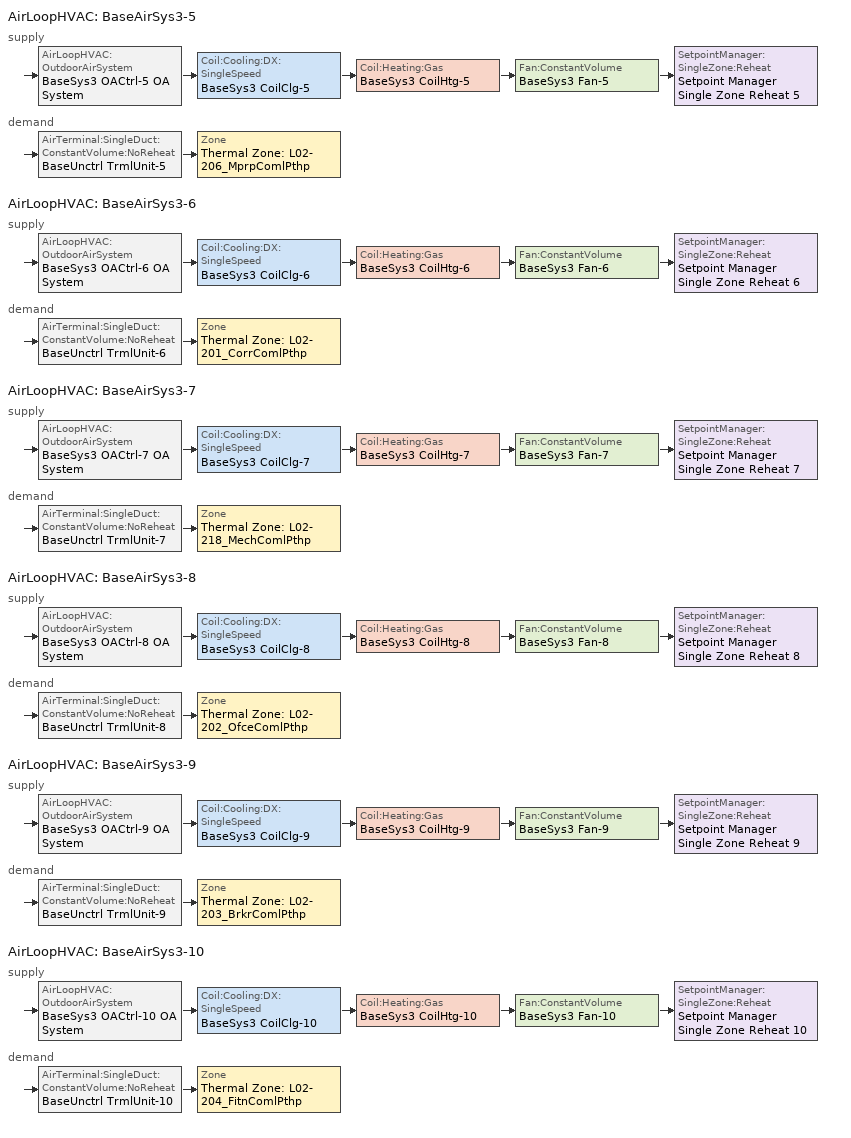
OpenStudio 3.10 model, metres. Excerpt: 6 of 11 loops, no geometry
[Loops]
AirLoopHVAC 'BaseAirSys3-5'
 supply: AirLoopHVAC:OutdoorAirSystem 'BaseSys3 OACtrl-5 OA System' > Coil:Cooling:DX:SingleSpeed 'BaseSys3 CoilClg-5' > Coil:Heating:Gas 'BaseSys3 CoilHtg-5' > Fan:ConstantVolume 'BaseSys3 Fan-5' > SetpointManager:SingleZone:Reheat 'Setpoint Manager Single Zone Reheat 5'
 demand: AirTerminal:SingleDuct:ConstantVolume:NoReheat 'BaseUnctrl TrmlUnit-5' > Zone 'Thermal Zone: L02-206_MprpComlPthp'
AirLoopHVAC 'BaseAirSys3-6'
 supply: AirLoopHVAC:OutdoorAirSystem 'BaseSys3 OACtrl-6 OA System' > Coil:Cooling:DX:SingleSpeed 'BaseSys3 CoilClg-6' > Coil:Heating:Gas 'BaseSys3 CoilHtg-6' > Fan:ConstantVolume 'BaseSys3 Fan-6' > SetpointManager:SingleZone:Reheat 'Setpoint Manager Single Zone Reheat 6'
 demand: AirTerminal:SingleDuct:ConstantVolume:NoReheat 'BaseUnctrl TrmlUnit-6' > Zone 'Thermal Zone: L02-201_CorrComlPthp'
AirLoopHVAC 'BaseAirSys3-7'
 supply: AirLoopHVAC:OutdoorAirSystem 'BaseSys3 OACtrl-7 OA System' > Coil:Cooling:DX:SingleSpeed 'BaseSys3 CoilClg-7' > Coil:Heating:Gas 'BaseSys3 CoilHtg-7' > Fan:ConstantVolume 'BaseSys3 Fan-7' > SetpointManager:SingleZone:Reheat 'Setpoint Manager Single Zone Reheat 7'
 demand: AirTerminal:SingleDuct:ConstantVolume:NoReheat 'BaseUnctrl TrmlUnit-7' > Zone 'Thermal Zone: L02-218_MechComlPthp'
AirLoopHVAC 'BaseAirSys3-8'
 supply: AirLoopHVAC:OutdoorAirSystem 'BaseSys3 OACtrl-8 OA System' > Coil:Cooling:DX:SingleSpeed 'BaseSys3 CoilClg-8' > Coil:Heating:Gas 'BaseSys3 CoilHtg-8' > Fan:ConstantVolume 'BaseSys3 Fan-8' > SetpointManager:SingleZone:Reheat 'Setpoint Manager Single Zone Reheat 8'
 demand: AirTerminal:SingleDuct:ConstantVolume:NoReheat 'BaseUnctrl TrmlUnit-8' > Zone 'Thermal Zone: L02-202_OfceComlPthp'
AirLoopHVAC 'BaseAirSys3-9'
 supply: AirLoopHVAC:OutdoorAirSystem 'BaseSys3 OACtrl-9 OA System' > Coil:Cooling:DX:SingleSpeed 'BaseSys3 CoilClg-9' > Coil:Heating:Gas 'BaseSys3 CoilHtg-9' > Fan:ConstantVolume 'BaseSys3 Fan-9' > SetpointManager:SingleZone:Reheat 'Setpoint Manager Single Zone Reheat 9'
 demand: AirTerminal:SingleDuct:ConstantVolume:NoReheat 'BaseUnctrl TrmlUnit-9' > Zone 'Thermal Zone: L02-203_BrkrComlPthp'
AirLoopHVAC 'BaseAirSys3-10'
 supply: AirLoopHVAC:OutdoorAirSystem 'BaseSys3 OACtrl-10 OA System' > Coil:Cooling:DX:SingleSpeed 'BaseSys3 CoilClg-10' > Coil:Heating:Gas 'BaseSys3 CoilHtg-10' > Fan:ConstantVolume 'BaseSys3 Fan-10' > SetpointManager:SingleZone:Reheat 'Setpoint Manager Single Zone Reheat 10'
 demand: AirTerminal:SingleDuct:ConstantVolume:NoReheat 'BaseUnctrl TrmlUnit-10' > Zone 'Thermal Zone: L02-204_FitnComlPthp'
[Sizing:Zone] Zone Cooling Design Supply Air Temperature Input Method=TemperatureDifference; Zone Cooling Design Supply Air Temperature {C}=14; Zone Cooling Design Supply Air Temperature Difference {deltaC}=11.1111; Zone Heating Design Supply Air Temperature Input Method=TemperatureDifference; Zone Heating Design Supply Air Temperature {C}=40; Zone Heating Design Supply Air Temperature Difference {deltaC}=11.1111; Zone Cooling Design Supply Air Humidity Ratio {kg-H2O/kg-air}=0.0085; Zone Heating Design Supply Air Humidity Ratio {kg-H2O/kg-air}=0.008; Zone Heating Sizing Factor=1; Zone Cooling Sizing Factor=1; Cooling Design Air Flow Method=DesignDay; Cooling Minimum Air Flow per Zone Floor Area {m3/s-m2}=0; Cooling Minimum Air Flow {m3/s}=0; Cooling Minimum Air Flow Fraction=0; Heating Design Air Flow Method=DesignDay; Heating Maximum Air Flow per Zone Floor Area {m3/s-m2}=0; Heating Maximum Air Flow {m3/s}=0; Heating Maximum Air Flow Fraction=0; Account for Dedicated Outdoor Air System=No; Dedicated Outdoor Air System Control Strategy=NeutralSupplyAir; Dedicated Outdoor Air Low Setpoint Temperature for Design {C}=autosize; Dedicated Outdoor Air High Setpoint Temperature for Design {C}=autosize; Zone Load Sizing Method=Sensible Load Only No Latent Load; Zone Latent Cooling Design Supply Air Humidity Ratio Input Method=HumidityRatioDifference; Zone Cooling Design Supply Air Humidity Ratio Difference {kgWater/kgDryAir}=0.005; Zone Latent Heating Design Supply Air Humidity Ratio Input Method=HumidityRatioDifference; Zone Humidification Design Supply Air Humidity Ratio Difference {kgWater/kgDryAir}=0.005; Sizing Option=Coincident
Thermal Zone: L02-206_MprpComlPthp; Thermal Zone: L02-201_CorrComlPthp; Thermal Zone: L02-218_MechComlPthp; Thermal Zone: L02-202_OfceComlPthp; Thermal Zone: L02-203_BrkrComlPthp; Thermal Zone: L02-204_FitnComlPthp
[Zone equipment]
Thermal Zone: L02-206_MprpComlPthp: BaseUnctrl TrmlUnit-5
Thermal Zone: L02-201_CorrComlPthp: BaseUnctrl TrmlUnit-6
Thermal Zone: L02-218_MechComlPthp: BaseUnctrl TrmlUnit-7
Thermal Zone: L02-202_OfceComlPthp: BaseUnctrl TrmlUnit-8
Thermal Zone: L02-203_BrkrComlPthp: BaseUnctrl TrmlUnit-9
Thermal Zone: L02-204_FitnComlPthp: BaseUnctrl TrmlUnit-10
[AirLoopHVAC] Design Supply Air Flow Rate {m3/s}=autosize; Design Return Air Flow Fraction of Supply Air Flow=1
Name | Availability Schedule
BaseAirSys3-5; BaseAirSys3-6; BaseAirSys3-8; BaseAirSys3-9; BaseAirSys3-10 | GLBHHVAC
BaseAirSys3-7 | CyclingHVACAvail
[Sizing:System] Central Heating Maximum System Air Flow Ratio=1; Preheat Design Temperature {C}=10; Preheat Design Humidity Ratio {kg-H2O/kg-Air}=0; Precool Design Temperature {C}=5.68434e-14; Precool Design Humidity Ratio {kg-H2O/kg-Air}=0; Central Cooling Design Supply Air Temperature {C}=12.7778; Central Heating Design Supply Air Temperature {C}=32.2222; Sizing Option=NonCoincident; 100% Outdoor Air in Cooling=No; 100% Outdoor Air in Heating=No; Central Cooling Design Supply Air Humidity Ratio {kg-H2O/kg-Air}=0.0085; Central Heating Design Supply Air Humidity Ratio {kg-H2O/kg-Air}=0.008; Zone Maximum Outdoor Air Fraction=1; Cooling Supply Air Flow Rate Per Floor Area {m3/s-m2}=0.00996765; Cooling Fraction of Autosized Cooling Supply Air Flow Rate=1; Cooling Supply Air Flow Rate Per Unit Cooling Capacity {m3/s-W}=3.94755e-05; Heating Supply Air Flow Rate Per Floor Area {m3/s-m2}=0.00996765; Heating Fraction of Autosized Heating Supply Air Flow Rate=1; Heating Fraction of Autosized Cooling Supply Air Flow Rate=1; Heating Supply Air Flow Rate Per Unit Heating Capacity {m3/s-W}=3.15882e-05; Cooling Design Capacity Method=CoolingDesignCapacity; Cooling Design Capacity {W}=autosize; Cooling Design Capacity Per Floor Area {W/m2}=234.7; Fraction of Autosized Cooling Design Capacity=1; Heating Design Capacity Method=HeatingDesignCapacity; Heating Design Capacity {W}=autosize; Heating Design Capacity Per Floor Area {W/m2}=157; Fraction of Autosized Heating Design Capacity=1; Central Cooling Capacity Control Method=OnOff; Occupant Diversity=autosize
BaseAirSys3-5; BaseAirSys3-6; BaseAirSys3-7; BaseAirSys3-8; BaseAirSys3-9; BaseAirSys3-10
[Fan:ConstantVolume] Availability Schedule=Always On Discrete; Fan Total Efficiency=1; Pressure Rise {Pa}=0; Maximum Flow Rate {m3/s}=AutoSize; Motor Efficiency=1; Motor In Airstream Fraction=1
BaseSys3 Fan-5; BaseSys3 Fan-6; BaseSys3 Fan-7; BaseSys3 Fan-8; BaseSys3 Fan-9; BaseSys3 Fan-10
[Coil:Heating:Gas] Availability Schedule=Always On Discrete; Gas Burner Efficiency=0.8; Nominal Capacity {W}=AutoSize; On Cycle Parasitic Electric Load {W}=0; Part Load Fraction Correlation Curve=CoilHtgFurnFIRRatio_fQRatio; Off Cycle Parasitic Gas Load {W}=0
BaseSys3 CoilHtg-5; BaseSys3 CoilHtg-6; BaseSys3 CoilHtg-7; BaseSys3 CoilHtg-8; BaseSys3 CoilHtg-9; BaseSys3 CoilHtg-10
[Coil:Cooling:DX:SingleSpeed] Availability Schedule=Always On Discrete; Rated Total Cooling Capacity {W}=autosize; Rated Sensible Heat Ratio=autosize; Rated COP {W/W}=3; Rated Air Flow Rate {m3/s}=autosize; Rated Evaporator Fan Power Per Volume Flow Rate 2017 {W/(m3/s)}=773.3; Rated Evaporator Fan Power Per Volume Flow Rate 2023 {W/(m3/s)}=934.4; Total Cooling Capacity Function of Temperature Curve=CoilClgDXQRatio_fTwbToadbSI; Total Cooling Capacity Function of Flow Fraction Curve=CoilClgDXSnglQRatio_fCFMRatio; Energy Input Ratio Function of Temperature Curve=CoilClgDXEIRRatio_fTwbToadbSI; Energy Input Ratio Function of Flow Fraction Curve=CoilClgDXSnglEIRRatio_fCFMRatio; Part Load Fraction Correlation Curve=CoilClgDXEIRRatio_fQFrac; Minimum Outdoor Dry-Bulb Temperature for Compressor Operation {C}=-25; Nominal Time for Condensate Removal to Begin {s}=0; Ratio of Initial Moisture Evaporation Rate and Steady State Latent Capacity=0; Maximum Cycling Rate {cycles/hr}=0; Latent Capacity Time Constant {s}=0; Condenser Type=AirCooled; Evaporative Condenser Effectiveness=0.9; Evaporative Condenser Air Flow Rate {m3/s}=autosize; Evaporative Condenser Pump Rated Power Consumption {W}=autosize; Crankcase Heater Capacity {W}=0; Maximum Outdoor Dry-Bulb Temperature for Crankcase Heater Operation {C}=10; Basin Heater Capacity {W/K}=0; Basin Heater Setpoint Temperature {C}=2
BaseSys3 CoilClg-5; BaseSys3 CoilClg-6; BaseSys3 CoilClg-7; BaseSys3 CoilClg-8; BaseSys3 CoilClg-9; BaseSys3 CoilClg-10
[Controller:OutdoorAir] Minimum Outdoor Air Flow Rate {m3/s}=0; Maximum Outdoor Air Flow Rate {m3/s}=Autosize; Economizer Control Type=NoEconomizer; Economizer Control Action Type=ModulateFlow; Economizer Maximum Limit Enthalpy {J/kg}=64000; Lockout Type=NoLockout; Minimum Limit Type=FixedMinimum; High Humidity Control=No; High Humidity Outdoor Air Flow Ratio=1; Control High Indoor Humidity Based on Outdoor Humidity Ratio=Yes; Heat Recovery Bypass Control Type=BypassWhenWithinEconomizerLimits; Economizer Operation Staging=InterlockedWithMechanicalCooling
Name | Minimum Outdoor Air Schedule | Controller Mechanical Ventilation
BaseSys3 OACtrl-5 | BaseSys3 OACtrl-5 Schedule | BaseSys3 OACtrl-5 Mech Vent Controller
BaseSys3 OACtrl-6 | BaseSys3 OACtrl-6 Schedule | BaseSys3 OACtrl-6 Mech Vent Controller
BaseSys3 OACtrl-7 | BaseSys3 OACtrl-7 Schedule | BaseSys3 OACtrl-7 Mech Vent Controller
BaseSys3 OACtrl-8 | BaseSys3 OACtrl-8 Schedule | BaseSys3 OACtrl-8 Mech Vent Controller
BaseSys3 OACtrl-9 | BaseSys3 OACtrl-9 Schedule | BaseSys3 OACtrl-9 Mech Vent Controller
BaseSys3 OACtrl-10 | BaseSys3 OACtrl-10 Schedule | BaseSys3 OACtrl-10 Mech Vent Controller
[Controller:MechanicalVentilation] Availability Schedule=Always On Discrete
BaseSys3 OACtrl-5 Mech Vent Controller; BaseSys3 OACtrl-6 Mech Vent Controller; BaseSys3 OACtrl-7 Mech Vent Controller; BaseSys3 OACtrl-8 Mech Vent Controller; BaseSys3 OACtrl-9 Mech Vent Controller; BaseSys3 OACtrl-10 Mech Vent Controller
[AirLoopHVAC:OutdoorAirSystem]
Name | Controller
BaseSys3 OACtrl-5 OA System | BaseSys3 OACtrl-5
BaseSys3 OACtrl-6 OA System | BaseSys3 OACtrl-6
BaseSys3 OACtrl-7 OA System | BaseSys3 OACtrl-7
BaseSys3 OACtrl-8 OA System | BaseSys3 OACtrl-8
BaseSys3 OACtrl-9 OA System | BaseSys3 OACtrl-9
BaseSys3 OACtrl-10 OA System | BaseSys3 OACtrl-10
[SetpointManager:SingleZone:Reheat] Minimum Supply Air Temperature {C}=-99; Maximum Supply Air Temperature {C}=99
Name | Control Zone | Setpoint Node or NodeList
Setpoint Manager Single Zone Reheat 5 | Thermal Zone: L02-206_MprpComlPthp | BaseSys3 Fan-5 Outlet Node
Setpoint Manager Single Zone Reheat 6 | Thermal Zone: L02-201_CorrComlPthp | BaseSys3 Fan-6 Outlet Node
Setpoint Manager Single Zone Reheat 7 | Thermal Zone: L02-218_MechComlPthp | BaseSys3 Fan-7 Outlet Node
Setpoint Manager Single Zone Reheat 8 | Thermal Zone: L02-202_OfceComlPthp | BaseSys3 Fan-8 Outlet Node
Setpoint Manager Single Zone Reheat 9 | Thermal Zone: L02-203_BrkrComlPthp | BaseSys3 Fan-9 Outlet Node
Setpoint Manager Single Zone Reheat 10 | Thermal Zone: L02-204_FitnComlPthp | BaseSys3 Fan-10 Outlet Node
[AirTerminal:SingleDuct:ConstantVolume:NoReheat] Availability Schedule=Always On Discrete; Maximum Air Flow Rate {m3/s}=AutoSize
BaseUnctrl TrmlUnit-5; BaseUnctrl TrmlUnit-6; BaseUnctrl TrmlUnit-7; BaseUnctrl TrmlUnit-8; BaseUnctrl TrmlUnit-9; BaseUnctrl TrmlUnit-10
[Curve:Biquadratic] Minimum Value of x=13.89; Maximum Value of x=25; Minimum Value of y=23.89; Maximum Value of y=46.11
Name | Coefficient1 Constant | Coefficient2 x | Coefficient3 x**2 | Coefficient4 y | Coefficient5 y**2 | Coefficient6 x*y
CoilClgDXQRatio_fTwbToadbSI | 0.86779 | 0.014245 | 0.000554 | -0.007569 | 3.2e-05 | -0.000191
CoilClgDXEIRRatio_fTwbToadbSI | 0.116709 | 0.028458 | -0.000411 | 0.021422 | 0.000162 | -0.00068
[Curve:Cubic]
CoilClgDXEIRRatio_fQFrac: Coefficient1 Constant=0; Coefficient2 x=5.1091; Coefficient3 x**2=-8.5515; Coefficient4 x**3=4.4744; Minimum Value of x=0.7; Maximum Value of x=1; Minimum Curve Output=0.92; Maximum Curve Output=1
[Curve:Quadratic]
Name | Coefficient1 Constant | Coefficient2 x | Coefficient3 x**2 | Minimum Value of x | Maximum Value of x | Minimum Curve Output
CoilClgDXSnglQRatio_fCFMRatio | 0.8 | 0.2 | 0 | 0 | 100 | 0.8
CoilClgDXSnglEIRRatio_fCFMRatio | 1.156 | -0.1816 | 0.0256 | 0 | 100
CoilHtgFurnFIRRatio_fQRatio | 0.01861 | 1.09421 | -0.112819 | 0.7 | 1
[Schedule:Day]
GLBHWinHVACWD; GLBHWinHVACFri; GLBHWinHVACSat; BaseSys3 OACtrl-5 Schedule Week 1 Monday; BaseSys3 OACtrl-5 Schedule Week 1 Tuesday; BaseSys3 OACtrl-5 Schedule Week 1 Wednesday; BaseSys3 OACtrl-5 Schedule Week 1 Thursday; BaseSys3 OACtrl-5 Schedule Week 1 Friday; BaseSys3 OACtrl-5 Schedule Week 1 Saturday; BaseSys3 OACtrl-5 Schedule Week 5 Monday; BaseSys3 OACtrl-5 Schedule Week 5 Tuesday; BaseSys3 OACtrl-5 Schedule Week 5 Wednesday; BaseSys3 OACtrl-5 Schedule Week 5 Thursday; BaseSys3 OACtrl-5 Schedule Week 5 Friday; BaseSys3 OACtrl-5 Schedule Week 5 Saturday; BaseSys3 OACtrl-6 Schedule Week 1 Monday; BaseSys3 OACtrl-6 Schedule Week 1 Tuesday; BaseSys3 OACtrl-6 Schedule Week 1 Wednesday; BaseSys3 OACtrl-6 Schedule Week 1 Thursday; BaseSys3 OACtrl-6 Schedule Week 1 Friday; BaseSys3 OACtrl-6 Schedule Week 1 Saturday; BaseSys3 OACtrl-6 Schedule Week 5 Monday; BaseSys3 OACtrl-6 Schedule Week 5 Tuesday; BaseSys3 OACtrl-6 Schedule Week 5 Wednesday; BaseSys3 OACtrl-6 Schedule Week 5 Thursday; BaseSys3 OACtrl-6 Schedule Week 5 Friday; BaseSys3 OACtrl-6 Schedule Week 5 Saturday; BaseSys3 OACtrl-8 Schedule Week 1 Monday; BaseSys3 OACtrl-8 Schedule Week 1 Tuesday; BaseSys3 OACtrl-8 Schedule Week 1 Wednesday; BaseSys3 OACtrl-8 Schedule Week 1 Thursday; BaseSys3 OACtrl-8 Schedule Week 1 Friday; BaseSys3 OACtrl-8 Schedule Week 1 Saturday; BaseSys3 OACtrl-8 Schedule Week 5 Monday; BaseSys3 OACtrl-8 Schedule Week 5 Tuesday; BaseSys3 OACtrl-8 Schedule Week 5 Wednesday; BaseSys3 OACtrl-8 Schedule Week 5 Thursday; BaseSys3 OACtrl-8 Schedule Week 5 Friday; BaseSys3 OACtrl-8 Schedule Week 5 Saturday; BaseSys3 OACtrl-9 Schedule Week 1 Monday; BaseSys3 OACtrl-9 Schedule Week 1 Tuesday; BaseSys3 OACtrl-9 Schedule Week 1 Wednesday; BaseSys3 OACtrl-9 Schedule Week 1 Thursday; BaseSys3 OACtrl-9 Schedule Week 1 Friday; BaseSys3 OACtrl-9 Schedule Week 1 Saturday; BaseSys3 OACtrl-9 Schedule Week 5 Monday; BaseSys3 OACtrl-9 Schedule Week 5 Tuesday; BaseSys3 OACtrl-9 Schedule Week 5 Wednesday; BaseSys3 OACtrl-9 Schedule Week 5 Thursday; BaseSys3 OACtrl-9 Schedule Week 5 Friday; BaseSys3 OACtrl-9 Schedule Week 5 Saturday; BaseSys3 OACtrl-10 Schedule Week 1 Monday; BaseSys3 OACtrl-10 Schedule Week 1 Tuesday; BaseSys3 OACtrl-10 Schedule Week 1 Wednesday; BaseSys3 OACtrl-10 Schedule Week 1 Thursday; BaseSys3 OACtrl-10 Schedule Week 1 Friday; BaseSys3 OACtrl-10 Schedule Week 1 Saturday; BaseSys3 OACtrl-10 Schedule Week 5 Monday; BaseSys3 OACtrl-10 Schedule Week 5 Tuesday; BaseSys3 OACtrl-10 Schedule Week 5 Wednesday; BaseSys3 OACtrl-10 Schedule Week 5 Thursday; BaseSys3 OACtrl-10 Schedule Week 5 Friday; BaseSys3 OACtrl-10 Schedule Week 5 Saturday: 1, 0, 0, 2, 0, 0, 3, 0, 0, 4, 0, 0, 5, 0, 0, 6, 0, 0, 7, 0, 0, 8, 0, 0, 9, 0, 0, 10, 0, 0, 11, 0, 0, 12, 0, 0, 13, 0, 0, 14, 0, 1, 15, 0, 1, 16, 0, 1, 17, 0, 1, 18, 0, 1, 19, 0, 1, 20, 0, 1, 21, 0, 0, 22, 0, 0, 23, 0, 0, 24, 0, 0
GLBHWinHVACSun; CyclingHVACAvailAll; BaseSys3 OACtrl-5 Schedule Week 1 Sunday; BaseSys3 OACtrl-5 Schedule Week 1 Holiday; BaseSys3 OACtrl-5 Schedule Week 1 Custom 1; BaseSys3 OACtrl-5 Schedule Week 1 Custom 2; BaseSys3 OACtrl-5 Schedule Week 5 Sunday; BaseSys3 OACtrl-5 Schedule Week 5 Holiday; BaseSys3 OACtrl-5 Schedule Week 5 Custom 1; BaseSys3 OACtrl-5 Schedule Week 5 Custom 2; BaseSys3 OACtrl-6 Schedule Week 1 Sunday; BaseSys3 OACtrl-6 Schedule Week 1 Holiday; BaseSys3 OACtrl-6 Schedule Week 1 Custom 1; BaseSys3 OACtrl-6 Schedule Week 1 Custom 2; BaseSys3 OACtrl-6 Schedule Week 5 Sunday; BaseSys3 OACtrl-6 Schedule Week 5 Holiday; BaseSys3 OACtrl-6 Schedule Week 5 Custom 1; BaseSys3 OACtrl-6 Schedule Week 5 Custom 2; BaseSys3 OACtrl-7 Schedule Week 1 Sunday; BaseSys3 OACtrl-7 Schedule Week 1 Monday; BaseSys3 OACtrl-7 Schedule Week 1 Tuesday; BaseSys3 OACtrl-7 Schedule Week 1 Wednesday; BaseSys3 OACtrl-7 Schedule Week 1 Thursday; BaseSys3 OACtrl-7 Schedule Week 1 Friday; BaseSys3 OACtrl-7 Schedule Week 1 Saturday; BaseSys3 OACtrl-7 Schedule Week 1 Holiday; BaseSys3 OACtrl-7 Schedule Week 1 Summer; BaseSys3 OACtrl-7 Schedule Week 1 Winter; BaseSys3 OACtrl-7 Schedule Week 1 Custom 1; BaseSys3 OACtrl-7 Schedule Week 1 Custom 2; BaseSys3 OACtrl-8 Schedule Week 1 Sunday; BaseSys3 OACtrl-8 Schedule Week 1 Holiday; BaseSys3 OACtrl-8 Schedule Week 1 Custom 1; BaseSys3 OACtrl-8 Schedule Week 1 Custom 2; BaseSys3 OACtrl-8 Schedule Week 5 Sunday; BaseSys3 OACtrl-8 Schedule Week 5 Holiday; BaseSys3 OACtrl-8 Schedule Week 5 Custom 1; BaseSys3 OACtrl-8 Schedule Week 5 Custom 2; BaseSys3 OACtrl-9 Schedule Week 1 Sunday; BaseSys3 OACtrl-9 Schedule Week 1 Holiday; BaseSys3 OACtrl-9 Schedule Week 1 Custom 1; BaseSys3 OACtrl-9 Schedule Week 1 Custom 2; BaseSys3 OACtrl-9 Schedule Week 5 Sunday; BaseSys3 OACtrl-9 Schedule Week 5 Holiday; BaseSys3 OACtrl-9 Schedule Week 5 Custom 1; BaseSys3 OACtrl-9 Schedule Week 5 Custom 2; BaseSys3 OACtrl-10 Schedule Week 1 Sunday; BaseSys3 OACtrl-10 Schedule Week 1 Holiday; BaseSys3 OACtrl-10 Schedule Week 1 Custom 1; BaseSys3 OACtrl-10 Schedule Week 1 Custom 2; BaseSys3 OACtrl-10 Schedule Week 5 Sunday; BaseSys3 OACtrl-10 Schedule Week 5 Holiday; BaseSys3 OACtrl-10 Schedule Week 5 Custom 1; BaseSys3 OACtrl-10 Schedule Week 5 Custom 2: 1, 0, 0, 2, 0, 0, 3, 0, 0, 4, 0, 0, 5, 0, 0, 6, 0, 0, 7, 0, 0, 8, 0, 0, 9, 0, 0, 10, 0, 0, 11, 0, 0, 12, 0, 0, 13, 0, 0, 14, 0, 0, 15, 0, 0, 16, 0, 0, 17, 0, 0, 18, 0, 0, 19, 0, 0, 20, 0, 0, 21, 0, 0, 22, 0, 0, 23, 0, 0, 24, 0, 0
GLBHSpFaHVACWD; GLBHSpFaHVACFri; BaseSys3 OACtrl-5 Schedule Week 2 Monday; BaseSys3 OACtrl-5 Schedule Week 2 Tuesday; BaseSys3 OACtrl-5 Schedule Week 2 Wednesday; BaseSys3 OACtrl-5 Schedule Week 2 Thursday; BaseSys3 OACtrl-5 Schedule Week 2 Friday; BaseSys3 OACtrl-5 Schedule Week 4 Monday; BaseSys3 OACtrl-5 Schedule Week 4 Tuesday; BaseSys3 OACtrl-5 Schedule Week 4 Wednesday; BaseSys3 OACtrl-5 Schedule Week 4 Thursday; BaseSys3 OACtrl-5 Schedule Week 4 Friday; BaseSys3 OACtrl-6 Schedule Week 2 Monday; BaseSys3 OACtrl-6 Schedule Week 2 Tuesday; BaseSys3 OACtrl-6 Schedule Week 2 Wednesday; BaseSys3 OACtrl-6 Schedule Week 2 Thursday; BaseSys3 OACtrl-6 Schedule Week 2 Friday; BaseSys3 OACtrl-6 Schedule Week 4 Monday; BaseSys3 OACtrl-6 Schedule Week 4 Tuesday; BaseSys3 OACtrl-6 Schedule Week 4 Wednesday; BaseSys3 OACtrl-6 Schedule Week 4 Thursday; BaseSys3 OACtrl-6 Schedule Week 4 Friday; BaseSys3 OACtrl-8 Schedule Week 2 Monday; BaseSys3 OACtrl-8 Schedule Week 2 Tuesday; BaseSys3 OACtrl-8 Schedule Week 2 Wednesday; BaseSys3 OACtrl-8 Schedule Week 2 Thursday; BaseSys3 OACtrl-8 Schedule Week 2 Friday; BaseSys3 OACtrl-8 Schedule Week 4 Monday; BaseSys3 OACtrl-8 Schedule Week 4 Tuesday; BaseSys3 OACtrl-8 Schedule Week 4 Wednesday; BaseSys3 OACtrl-8 Schedule Week 4 Thursday; BaseSys3 OACtrl-8 Schedule Week 4 Friday; BaseSys3 OACtrl-9 Schedule Week 2 Monday; BaseSys3 OACtrl-9 Schedule Week 2 Tuesday; BaseSys3 OACtrl-9 Schedule Week 2 Wednesday; BaseSys3 OACtrl-9 Schedule Week 2 Thursday; BaseSys3 OACtrl-9 Schedule Week 2 Friday; BaseSys3 OACtrl-9 Schedule Week 4 Monday; BaseSys3 OACtrl-9 Schedule Week 4 Tuesday; BaseSys3 OACtrl-9 Schedule Week 4 Wednesday; BaseSys3 OACtrl-9 Schedule Week 4 Thursday; BaseSys3 OACtrl-9 Schedule Week 4 Friday; BaseSys3 OACtrl-10 Schedule Week 2 Monday; BaseSys3 OACtrl-10 Schedule Week 2 Tuesday; BaseSys3 OACtrl-10 Schedule Week 2 Wednesday; BaseSys3 OACtrl-10 Schedule Week 2 Thursday; BaseSys3 OACtrl-10 Schedule Week 2 Friday; BaseSys3 OACtrl-10 Schedule Week 4 Monday; BaseSys3 OACtrl-10 Schedule Week 4 Tuesday; BaseSys3 OACtrl-10 Schedule Week 4 Wednesday; BaseSys3 OACtrl-10 Schedule Week 4 Thursday; BaseSys3 OACtrl-10 Schedule Week 4 Friday: 1, 0, 0, 2, 0, 0, 3, 0, 0, 4, 0, 0, 5, 0, 1, 6, 0, 1, 7, 0, 1, 8, 0, 1, 9, 0, 1, 10, 0, 1, 11, 0, 1, 12, 0, 1, 13, 0, 1, 14, 0, 1, 15, 0, 1, 16, 0, 1, 17, 0, 1, 18, 0, 1, 19, 0, 1, 20, 0, 0, 21, 0, 0, 22, 0, 0, 23, 0, 0, 24, 0, 0
GLBHSpFaHVACSat; GLBHSpFaHVACSun; BaseSys3 OACtrl-5 Schedule Week 2 Sunday; BaseSys3 OACtrl-5 Schedule Week 2 Saturday; BaseSys3 OACtrl-5 Schedule Week 2 Holiday; BaseSys3 OACtrl-5 Schedule Week 2 Custom 1; BaseSys3 OACtrl-5 Schedule Week 2 Custom 2; BaseSys3 OACtrl-5 Schedule Week 4 Sunday; BaseSys3 OACtrl-5 Schedule Week 4 Saturday; BaseSys3 OACtrl-5 Schedule Week 4 Holiday; BaseSys3 OACtrl-5 Schedule Week 4 Custom 1; BaseSys3 OACtrl-5 Schedule Week 4 Custom 2; BaseSys3 OACtrl-6 Schedule Week 2 Sunday; BaseSys3 OACtrl-6 Schedule Week 2 Saturday; BaseSys3 OACtrl-6 Schedule Week 2 Holiday; BaseSys3 OACtrl-6 Schedule Week 2 Custom 1; BaseSys3 OACtrl-6 Schedule Week 2 Custom 2; BaseSys3 OACtrl-6 Schedule Week 4 Sunday; BaseSys3 OACtrl-6 Schedule Week 4 Saturday; BaseSys3 OACtrl-6 Schedule Week 4 Holiday; BaseSys3 OACtrl-6 Schedule Week 4 Custom 1; BaseSys3 OACtrl-6 Schedule Week 4 Custom 2; BaseSys3 OACtrl-8 Schedule Week 2 Sunday; BaseSys3 OACtrl-8 Schedule Week 2 Saturday; BaseSys3 OACtrl-8 Schedule Week 2 Holiday; BaseSys3 OACtrl-8 Schedule Week 2 Custom 1; BaseSys3 OACtrl-8 Schedule Week 2 Custom 2; BaseSys3 OACtrl-8 Schedule Week 4 Sunday; BaseSys3 OACtrl-8 Schedule Week 4 Saturday; BaseSys3 OACtrl-8 Schedule Week 4 Holiday; BaseSys3 OACtrl-8 Schedule Week 4 Custom 1; BaseSys3 OACtrl-8 Schedule Week 4 Custom 2; BaseSys3 OACtrl-9 Schedule Week 2 Sunday; BaseSys3 OACtrl-9 Schedule Week 2 Saturday; BaseSys3 OACtrl-9 Schedule Week 2 Holiday; BaseSys3 OACtrl-9 Schedule Week 2 Custom 1; BaseSys3 OACtrl-9 Schedule Week 2 Custom 2; BaseSys3 OACtrl-9 Schedule Week 4 Sunday; BaseSys3 OACtrl-9 Schedule Week 4 Saturday; BaseSys3 OACtrl-9 Schedule Week 4 Holiday; BaseSys3 OACtrl-9 Schedule Week 4 Custom 1; BaseSys3 OACtrl-9 Schedule Week 4 Custom 2; BaseSys3 OACtrl-10 Schedule Week 2 Sunday; BaseSys3 OACtrl-10 Schedule Week 2 Saturday; BaseSys3 OACtrl-10 Schedule Week 2 Holiday; BaseSys3 OACtrl-10 Schedule Week 2 Custom 1; BaseSys3 OACtrl-10 Schedule Week 2 Custom 2; BaseSys3 OACtrl-10 Schedule Week 4 Sunday; BaseSys3 OACtrl-10 Schedule Week 4 Saturday; BaseSys3 OACtrl-10 Schedule Week 4 Holiday; BaseSys3 OACtrl-10 Schedule Week 4 Custom 1; BaseSys3 OACtrl-10 Schedule Week 4 Custom 2: 1, 0, 0, 2, 0, 0, 3, 0, 0, 4, 0, 0, 5, 0, 0, 6, 0, 1, 7, 0, 1, 8, 0, 1, 9, 0, 1, 10, 0, 1, 11, 0, 1, 12, 0, 0, 13, 0, 0, 14, 0, 0, 15, 0, 0, 16, 0, 0, 17, 0, 0, 18, 0, 0, 19, 0, 0, 20, 0, 0, 21, 0, 0, 22, 0, 0, 23, 0, 0, 24, 0, 0
GLBHSumHVACWD; BaseSys3 OACtrl-5 Schedule Week 3 Monday; BaseSys3 OACtrl-5 Schedule Week 3 Tuesday; BaseSys3 OACtrl-5 Schedule Week 3 Wednesday; BaseSys3 OACtrl-5 Schedule Week 3 Thursday; BaseSys3 OACtrl-6 Schedule Week 3 Monday; BaseSys3 OACtrl-6 Schedule Week 3 Tuesday; BaseSys3 OACtrl-6 Schedule Week 3 Wednesday; BaseSys3 OACtrl-6 Schedule Week 3 Thursday; BaseSys3 OACtrl-8 Schedule Week 3 Monday; BaseSys3 OACtrl-8 Schedule Week 3 Tuesday; BaseSys3 OACtrl-8 Schedule Week 3 Wednesday; BaseSys3 OACtrl-8 Schedule Week 3 Thursday; BaseSys3 OACtrl-9 Schedule Week 3 Monday; BaseSys3 OACtrl-9 Schedule Week 3 Tuesday; BaseSys3 OACtrl-9 Schedule Week 3 Wednesday; BaseSys3 OACtrl-9 Schedule Week 3 Thursday; BaseSys3 OACtrl-10 Schedule Week 3 Monday; BaseSys3 OACtrl-10 Schedule Week 3 Tuesday; BaseSys3 OACtrl-10 Schedule Week 3 Wednesday; BaseSys3 OACtrl-10 Schedule Week 3 Thursday: 1, 0, 0, 2, 0, 0, 3, 0, 0, 4, 0, 0, 5, 0, 1, 6, 0, 1, 7, 0, 1, 8, 0, 1, 9, 0, 1, 10, 0, 1, 11, 0, 1, 12, 0, 1, 13, 0, 1, 14, 0, 1, 15, 0, 1, 16, 0, 1, 17, 0, 1, 18, 0, 1, 19, 0, 1, 20, 0, 1, 21, 0, 0, 22, 0, 0, 23, 0, 0, 24, 0, 0
GLBHSumHVACFri; BaseSys3 OACtrl-5 Schedule Week 3 Friday; BaseSys3 OACtrl-6 Schedule Week 3 Friday; BaseSys3 OACtrl-8 Schedule Week 3 Friday; BaseSys3 OACtrl-9 Schedule Week 3 Friday; BaseSys3 OACtrl-10 Schedule Week 3 Friday: 1, 0, 0, 2, 0, 0, 3, 0, 0, 4, 0, 0, 5, 0, 1, 6, 0, 1, 7, 0, 1, 8, 0, 1, 9, 0, 1, 10, 0, 1, 11, 0, 1, 12, 0, 1, 13, 0, 1, 14, 0, 1, 15, 0, 1, 16, 0, 1, 17, 0, 1, 18, 0, 1, 19, 0, 0, 20, 0, 0, 21, 0, 0, 22, 0, 0, 23, 0, 0, 24, 0, 0
GLBHSumHVACSat; GLBHSumHVACSun; BaseSys3 OACtrl-5 Schedule Week 3 Sunday; BaseSys3 OACtrl-5 Schedule Week 3 Saturday; BaseSys3 OACtrl-5 Schedule Week 3 Holiday; BaseSys3 OACtrl-5 Schedule Week 3 Custom 1; BaseSys3 OACtrl-5 Schedule Week 3 Custom 2; BaseSys3 OACtrl-6 Schedule Week 3 Sunday; BaseSys3 OACtrl-6 Schedule Week 3 Saturday; BaseSys3 OACtrl-6 Schedule Week 3 Holiday; BaseSys3 OACtrl-6 Schedule Week 3 Custom 1; BaseSys3 OACtrl-6 Schedule Week 3 Custom 2; BaseSys3 OACtrl-8 Schedule Week 3 Sunday; BaseSys3 OACtrl-8 Schedule Week 3 Saturday; BaseSys3 OACtrl-8 Schedule Week 3 Holiday; BaseSys3 OACtrl-8 Schedule Week 3 Custom 1; BaseSys3 OACtrl-8 Schedule Week 3 Custom 2; BaseSys3 OACtrl-9 Schedule Week 3 Sunday; BaseSys3 OACtrl-9 Schedule Week 3 Saturday; BaseSys3 OACtrl-9 Schedule Week 3 Holiday; BaseSys3 OACtrl-9 Schedule Week 3 Custom 1; BaseSys3 OACtrl-9 Schedule Week 3 Custom 2; BaseSys3 OACtrl-10 Schedule Week 3 Sunday; BaseSys3 OACtrl-10 Schedule Week 3 Saturday; BaseSys3 OACtrl-10 Schedule Week 3 Holiday; BaseSys3 OACtrl-10 Schedule Week 3 Custom 1; BaseSys3 OACtrl-10 Schedule Week 3 Custom 2: 1, 0, 0, 2, 0, 0, 3, 0, 0, 4, 0, 0, 5, 0, 0, 6, 0, 1, 7, 0, 1, 8, 0, 1, 9, 0, 1, 10, 0, 1, 11, 0, 1, 12, 0, 1, 13, 0, 1, 14, 0, 0, 15, 0, 0, 16, 0, 0, 17, 0, 0, 18, 0, 0, 19, 0, 0, 20, 0, 0, 21, 0, 0, 22, 0, 0, 23, 0, 0, 24, 0, 0
AllOnHVACAvailDay; BaseSys3 OACtrl-5 Schedule Week 1 Summer; BaseSys3 OACtrl-5 Schedule Week 1 Winter; BaseSys3 OACtrl-5 Schedule Week 2 Summer; BaseSys3 OACtrl-5 Schedule Week 2 Winter; BaseSys3 OACtrl-5 Schedule Week 3 Summer; BaseSys3 OACtrl-5 Schedule Week 3 Winter; BaseSys3 OACtrl-5 Schedule Week 4 Summer; BaseSys3 OACtrl-5 Schedule Week 4 Winter; BaseSys3 OACtrl-5 Schedule Week 5 Summer; BaseSys3 OACtrl-5 Schedule Week 5 Winter; BaseSys3 OACtrl-6 Schedule Week 1 Summer; BaseSys3 OACtrl-6 Schedule Week 1 Winter; BaseSys3 OACtrl-6 Schedule Week 2 Summer; BaseSys3 OACtrl-6 Schedule Week 2 Winter; BaseSys3 OACtrl-6 Schedule Week 3 Summer; BaseSys3 OACtrl-6 Schedule Week 3 Winter; BaseSys3 OACtrl-6 Schedule Week 4 Summer; BaseSys3 OACtrl-6 Schedule Week 4 Winter; BaseSys3 OACtrl-6 Schedule Week 5 Summer; BaseSys3 OACtrl-6 Schedule Week 5 Winter; BaseSys3 OACtrl-8 Schedule Week 1 Summer; BaseSys3 OACtrl-8 Schedule Week 1 Winter; BaseSys3 OACtrl-8 Schedule Week 2 Summer; BaseSys3 OACtrl-8 Schedule Week 2 Winter; BaseSys3 OACtrl-8 Schedule Week 3 Summer; BaseSys3 OACtrl-8 Schedule Week 3 Winter; BaseSys3 OACtrl-8 Schedule Week 4 Summer; BaseSys3 OACtrl-8 Schedule Week 4 Winter; BaseSys3 OACtrl-8 Schedule Week 5 Summer; BaseSys3 OACtrl-8 Schedule Week 5 Winter; BaseSys3 OACtrl-9 Schedule Week 1 Summer; BaseSys3 OACtrl-9 Schedule Week 1 Winter; BaseSys3 OACtrl-9 Schedule Week 2 Summer; BaseSys3 OACtrl-9 Schedule Week 2 Winter; BaseSys3 OACtrl-9 Schedule Week 3 Summer; BaseSys3 OACtrl-9 Schedule Week 3 Winter; BaseSys3 OACtrl-9 Schedule Week 4 Summer; BaseSys3 OACtrl-9 Schedule Week 4 Winter; BaseSys3 OACtrl-9 Schedule Week 5 Summer; BaseSys3 OACtrl-9 Schedule Week 5 Winter; BaseSys3 OACtrl-10 Schedule Week 1 Summer; BaseSys3 OACtrl-10 Schedule Week 1 Winter; BaseSys3 OACtrl-10 Schedule Week 2 Summer; BaseSys3 OACtrl-10 Schedule Week 2 Winter; BaseSys3 OACtrl-10 Schedule Week 3 Summer; BaseSys3 OACtrl-10 Schedule Week 3 Winter; BaseSys3 OACtrl-10 Schedule Week 4 Summer; BaseSys3 OACtrl-10 Schedule Week 4 Winter; BaseSys3 OACtrl-10 Schedule Week 5 Summer; BaseSys3 OACtrl-10 Schedule Week 5 Winter: 1, 0, 1, 2, 0, 1, 3, 0, 1, 4, 0, 1, 5, 0, 1, 6, 0, 1, 7, 0, 1, 8, 0, 1, 9, 0, 1, 10, 0, 1, 11, 0, 1, 12, 0, 1, 13, 0, 1, 14, 0, 1, 15, 0, 1, 16, 0, 1, 17, 0, 1, 18, 0, 1, 19, 0, 1, 20, 0, 1, 21, 0, 1, 22, 0, 1, 23, 0, 1, 24, 0, 1
[Schedule:Week]
GLBHWinHVACWk: GLBHWinHVACSun, GLBHWinHVACWD, GLBHWinHVACWD, GLBHWinHVACWD, GLBHWinHVACWD, GLBHWinHVACFri, GLBHWinHVACSat, GLBHWinHVACSun, AllOnHVACAvailDay, AllOnHVACAvailDay, GLBHWinHVACSun, GLBHWinHVACSun
GLBHSpFaHVACWk: GLBHSpFaHVACSun, GLBHSpFaHVACWD, GLBHSpFaHVACWD, GLBHSpFaHVACWD, GLBHSpFaHVACWD, GLBHSpFaHVACFri, GLBHSpFaHVACSat, GLBHSpFaHVACSun, AllOnHVACAvailDay, AllOnHVACAvailDay, GLBHSpFaHVACSun, GLBHSpFaHVACSun
GLBHSumHVACWk: GLBHSumHVACSun, GLBHSumHVACWD, GLBHSumHVACWD, GLBHSumHVACWD, GLBHSumHVACWD, GLBHSumHVACFri, GLBHSumHVACSat, GLBHSumHVACSun, AllOnHVACAvailDay, AllOnHVACAvailDay, GLBHSumHVACSun, GLBHSumHVACSun
CyclingHVACAvailWk: CyclingHVACAvailAll, CyclingHVACAvailAll, CyclingHVACAvailAll, CyclingHVACAvailAll, CyclingHVACAvailAll, CyclingHVACAvailAll, CyclingHVACAvailAll, CyclingHVACAvailAll, CyclingHVACAvailAll, CyclingHVACAvailAll, CyclingHVACAvailAll, CyclingHVACAvailAll
BaseSys3 OACtrl-5 Schedule Week 1: BaseSys3 OACtrl-5 Schedule Week 1 Sunday, BaseSys3 OACtrl-5 Schedule Week 1 Monday, BaseSys3 OACtrl-5 Schedule Week 1 Tuesday, BaseSys3 OACtrl-5 Schedule Week 1 Wednesday, BaseSys3 OACtrl-5 Schedule Week 1 Thursday, BaseSys3 OACtrl-5 Schedule Week 1 Friday, BaseSys3 OACtrl-5 Schedule Week 1 Saturday, BaseSys3 OACtrl-5 Schedule Week 1 Holiday, BaseSys3 OACtrl-5 Schedule Week 1 Summer, BaseSys3 OACtrl-5 Schedule Week 1 Winter, BaseSys3 OACtrl-5 Schedule Week 1 Custom 1, BaseSys3 OACtrl-5 Schedule Week 1 Custom 2
BaseSys3 OACtrl-5 Schedule Week 2: BaseSys3 OACtrl-5 Schedule Week 2 Sunday, BaseSys3 OACtrl-5 Schedule Week 2 Monday, BaseSys3 OACtrl-5 Schedule Week 2 Tuesday, BaseSys3 OACtrl-5 Schedule Week 2 Wednesday, BaseSys3 OACtrl-5 Schedule Week 2 Thursday, BaseSys3 OACtrl-5 Schedule Week 2 Friday, BaseSys3 OACtrl-5 Schedule Week 2 Saturday, BaseSys3 OACtrl-5 Schedule Week 2 Holiday, BaseSys3 OACtrl-5 Schedule Week 2 Summer, BaseSys3 OACtrl-5 Schedule Week 2 Winter, BaseSys3 OACtrl-5 Schedule Week 2 Custom 1, BaseSys3 OACtrl-5 Schedule Week 2 Custom 2
BaseSys3 OACtrl-5 Schedule Week 3: BaseSys3 OACtrl-5 Schedule Week 3 Sunday, BaseSys3 OACtrl-5 Schedule Week 3 Monday, BaseSys3 OACtrl-5 Schedule Week 3 Tuesday, BaseSys3 OACtrl-5 Schedule Week 3 Wednesday, BaseSys3 OACtrl-5 Schedule Week 3 Thursday, BaseSys3 OACtrl-5 Schedule Week 3 Friday, BaseSys3 OACtrl-5 Schedule Week 3 Saturday, BaseSys3 OACtrl-5 Schedule Week 3 Holiday, BaseSys3 OACtrl-5 Schedule Week 3 Summer, BaseSys3 OACtrl-5 Schedule Week 3 Winter, BaseSys3 OACtrl-5 Schedule Week 3 Custom 1, BaseSys3 OACtrl-5 Schedule Week 3 Custom 2
BaseSys3 OACtrl-5 Schedule Week 4: BaseSys3 OACtrl-5 Schedule Week 4 Sunday, BaseSys3 OACtrl-5 Schedule Week 4 Monday, BaseSys3 OACtrl-5 Schedule Week 4 Tuesday, BaseSys3 OACtrl-5 Schedule Week 4 Wednesday, BaseSys3 OACtrl-5 Schedule Week 4 Thursday, BaseSys3 OACtrl-5 Schedule Week 4 Friday, BaseSys3 OACtrl-5 Schedule Week 4 Saturday, BaseSys3 OACtrl-5 Schedule Week 4 Holiday, BaseSys3 OACtrl-5 Schedule Week 4 Summer, BaseSys3 OACtrl-5 Schedule Week 4 Winter, BaseSys3 OACtrl-5 Schedule Week 4 Custom 1, BaseSys3 OACtrl-5 Schedule Week 4 Custom 2
BaseSys3 OACtrl-5 Schedule Week 5: BaseSys3 OACtrl-5 Schedule Week 5 Sunday, BaseSys3 OACtrl-5 Schedule Week 5 Monday, BaseSys3 OACtrl-5 Schedule Week 5 Tuesday, BaseSys3 OACtrl-5 Schedule Week 5 Wednesday, BaseSys3 OACtrl-5 Schedule Week 5 Thursday, BaseSys3 OACtrl-5 Schedule Week 5 Friday, BaseSys3 OACtrl-5 Schedule Week 5 Saturday, BaseSys3 OACtrl-5 Schedule Week 5 Holiday, BaseSys3 OACtrl-5 Schedule Week 5 Summer, BaseSys3 OACtrl-5 Schedule Week 5 Winter, BaseSys3 OACtrl-5 Schedule Week 5 Custom 1, BaseSys3 OACtrl-5 Schedule Week 5 Custom 2
BaseSys3 OACtrl-6 Schedule Week 1: BaseSys3 OACtrl-6 Schedule Week 1 Sunday, BaseSys3 OACtrl-6 Schedule Week 1 Monday, BaseSys3 OACtrl-6 Schedule Week 1 Tuesday, BaseSys3 OACtrl-6 Schedule Week 1 Wednesday, BaseSys3 OACtrl-6 Schedule Week 1 Thursday, BaseSys3 OACtrl-6 Schedule Week 1 Friday, BaseSys3 OACtrl-6 Schedule Week 1 Saturday, BaseSys3 OACtrl-6 Schedule Week 1 Holiday, BaseSys3 OACtrl-6 Schedule Week 1 Summer, BaseSys3 OACtrl-6 Schedule Week 1 Winter, BaseSys3 OACtrl-6 Schedule Week 1 Custom 1, BaseSys3 OACtrl-6 Schedule Week 1 Custom 2
BaseSys3 OACtrl-6 Schedule Week 2: BaseSys3 OACtrl-6 Schedule Week 2 Sunday, BaseSys3 OACtrl-6 Schedule Week 2 Monday, BaseSys3 OACtrl-6 Schedule Week 2 Tuesday, BaseSys3 OACtrl-6 Schedule Week 2 Wednesday, BaseSys3 OACtrl-6 Schedule Week 2 Thursday, BaseSys3 OACtrl-6 Schedule Week 2 Friday, BaseSys3 OACtrl-6 Schedule Week 2 Saturday, BaseSys3 OACtrl-6 Schedule Week 2 Holiday, BaseSys3 OACtrl-6 Schedule Week 2 Summer, BaseSys3 OACtrl-6 Schedule Week 2 Winter, BaseSys3 OACtrl-6 Schedule Week 2 Custom 1, BaseSys3 OACtrl-6 Schedule Week 2 Custom 2
BaseSys3 OACtrl-6 Schedule Week 3: BaseSys3 OACtrl-6 Schedule Week 3 Sunday, BaseSys3 OACtrl-6 Schedule Week 3 Monday, BaseSys3 OACtrl-6 Schedule Week 3 Tuesday, BaseSys3 OACtrl-6 Schedule Week 3 Wednesday, BaseSys3 OACtrl-6 Schedule Week 3 Thursday, BaseSys3 OACtrl-6 Schedule Week 3 Friday, BaseSys3 OACtrl-6 Schedule Week 3 Saturday, BaseSys3 OACtrl-6 Schedule Week 3 Holiday, BaseSys3 OACtrl-6 Schedule Week 3 Summer, BaseSys3 OACtrl-6 Schedule Week 3 Winter, BaseSys3 OACtrl-6 Schedule Week 3 Custom 1, BaseSys3 OACtrl-6 Schedule Week 3 Custom 2
BaseSys3 OACtrl-6 Schedule Week 4: BaseSys3 OACtrl-6 Schedule Week 4 Sunday, BaseSys3 OACtrl-6 Schedule Week 4 Monday, BaseSys3 OACtrl-6 Schedule Week 4 Tuesday, BaseSys3 OACtrl-6 Schedule Week 4 Wednesday, BaseSys3 OACtrl-6 Schedule Week 4 Thursday, BaseSys3 OACtrl-6 Schedule Week 4 Friday, BaseSys3 OACtrl-6 Schedule Week 4 Saturday, BaseSys3 OACtrl-6 Schedule Week 4 Holiday, BaseSys3 OACtrl-6 Schedule Week 4 Summer, BaseSys3 OACtrl-6 Schedule Week 4 Winter, BaseSys3 OACtrl-6 Schedule Week 4 Custom 1, BaseSys3 OACtrl-6 Schedule Week 4 Custom 2
BaseSys3 OACtrl-6 Schedule Week 5: BaseSys3 OACtrl-6 Schedule Week 5 Sunday, BaseSys3 OACtrl-6 Schedule Week 5 Monday, BaseSys3 OACtrl-6 Schedule Week 5 Tuesday, BaseSys3 OACtrl-6 Schedule Week 5 Wednesday, BaseSys3 OACtrl-6 Schedule Week 5 Thursday, BaseSys3 OACtrl-6 Schedule Week 5 Friday, BaseSys3 OACtrl-6 Schedule Week 5 Saturday, BaseSys3 OACtrl-6 Schedule Week 5 Holiday, BaseSys3 OACtrl-6 Schedule Week 5 Summer, BaseSys3 OACtrl-6 Schedule Week 5 Winter, BaseSys3 OACtrl-6 Schedule Week 5 Custom 1, BaseSys3 OACtrl-6 Schedule Week 5 Custom 2
BaseSys3 OACtrl-7 Schedule Week 1: BaseSys3 OACtrl-7 Schedule Week 1 Sunday, BaseSys3 OACtrl-7 Schedule Week 1 Monday, BaseSys3 OACtrl-7 Schedule Week 1 Tuesday, BaseSys3 OACtrl-7 Schedule Week 1 Wednesday, BaseSys3 OACtrl-7 Schedule Week 1 Thursday, BaseSys3 OACtrl-7 Schedule Week 1 Friday, BaseSys3 OACtrl-7 Schedule Week 1 Saturday, BaseSys3 OACtrl-7 Schedule Week 1 Holiday, BaseSys3 OACtrl-7 Schedule Week 1 Summer, BaseSys3 OACtrl-7 Schedule Week 1 Winter, BaseSys3 OACtrl-7 Schedule Week 1 Custom 1, BaseSys3 OACtrl-7 Schedule Week 1 Custom 2
BaseSys3 OACtrl-8 Schedule Week 1: BaseSys3 OACtrl-8 Schedule Week 1 Sunday, BaseSys3 OACtrl-8 Schedule Week 1 Monday, BaseSys3 OACtrl-8 Schedule Week 1 Tuesday, BaseSys3 OACtrl-8 Schedule Week 1 Wednesday, BaseSys3 OACtrl-8 Schedule Week 1 Thursday, BaseSys3 OACtrl-8 Schedule Week 1 Friday, BaseSys3 OACtrl-8 Schedule Week 1 Saturday, BaseSys3 OACtrl-8 Schedule Week 1 Holiday, BaseSys3 OACtrl-8 Schedule Week 1 Summer, BaseSys3 OACtrl-8 Schedule Week 1 Winter, BaseSys3 OACtrl-8 Schedule Week 1 Custom 1, BaseSys3 OACtrl-8 Schedule Week 1 Custom 2
BaseSys3 OACtrl-8 Schedule Week 2: BaseSys3 OACtrl-8 Schedule Week 2 Sunday, BaseSys3 OACtrl-8 Schedule Week 2 Monday, BaseSys3 OACtrl-8 Schedule Week 2 Tuesday, BaseSys3 OACtrl-8 Schedule Week 2 Wednesday, BaseSys3 OACtrl-8 Schedule Week 2 Thursday, BaseSys3 OACtrl-8 Schedule Week 2 Friday, BaseSys3 OACtrl-8 Schedule Week 2 Saturday, BaseSys3 OACtrl-8 Schedule Week 2 Holiday, BaseSys3 OACtrl-8 Schedule Week 2 Summer, BaseSys3 OACtrl-8 Schedule Week 2 Winter, BaseSys3 OACtrl-8 Schedule Week 2 Custom 1, BaseSys3 OACtrl-8 Schedule Week 2 Custom 2
BaseSys3 OACtrl-8 Schedule Week 3: BaseSys3 OACtrl-8 Schedule Week 3 Sunday, BaseSys3 OACtrl-8 Schedule Week 3 Monday, BaseSys3 OACtrl-8 Schedule Week 3 Tuesday, BaseSys3 OACtrl-8 Schedule Week 3 Wednesday, BaseSys3 OACtrl-8 Schedule Week 3 Thursday, BaseSys3 OACtrl-8 Schedule Week 3 Friday, BaseSys3 OACtrl-8 Schedule Week 3 Saturday, BaseSys3 OACtrl-8 Schedule Week 3 Holiday, BaseSys3 OACtrl-8 Schedule Week 3 Summer, BaseSys3 OACtrl-8 Schedule Week 3 Winter, BaseSys3 OACtrl-8 Schedule Week 3 Custom 1, BaseSys3 OACtrl-8 Schedule Week 3 Custom 2
BaseSys3 OACtrl-8 Schedule Week 4: BaseSys3 OACtrl-8 Schedule Week 4 Sunday, BaseSys3 OACtrl-8 Schedule Week 4 Monday, BaseSys3 OACtrl-8 Schedule Week 4 Tuesday, BaseSys3 OACtrl-8 Schedule Week 4 Wednesday, BaseSys3 OACtrl-8 Schedule Week 4 Thursday, BaseSys3 OACtrl-8 Schedule Week 4 Friday, BaseSys3 OACtrl-8 Schedule Week 4 Saturday, BaseSys3 OACtrl-8 Schedule Week 4 Holiday, BaseSys3 OACtrl-8 Schedule Week 4 Summer, BaseSys3 OACtrl-8 Schedule Week 4 Winter, BaseSys3 OACtrl-8 Schedule Week 4 Custom 1, BaseSys3 OACtrl-8 Schedule Week 4 Custom 2
BaseSys3 OACtrl-8 Schedule Week 5: BaseSys3 OACtrl-8 Schedule Week 5 Sunday, BaseSys3 OACtrl-8 Schedule Week 5 Monday, BaseSys3 OACtrl-8 Schedule Week 5 Tuesday, BaseSys3 OACtrl-8 Schedule Week 5 Wednesday, BaseSys3 OACtrl-8 Schedule Week 5 Thursday, BaseSys3 OACtrl-8 Schedule Week 5 Friday, BaseSys3 OACtrl-8 Schedule Week 5 Saturday, BaseSys3 OACtrl-8 Schedule Week 5 Holiday, BaseSys3 OACtrl-8 Schedule Week 5 Summer, BaseSys3 OACtrl-8 Schedule Week 5 Winter, BaseSys3 OACtrl-8 Schedule Week 5 Custom 1, BaseSys3 OACtrl-8 Schedule Week 5 Custom 2
BaseSys3 OACtrl-9 Schedule Week 1: BaseSys3 OACtrl-9 Schedule Week 1 Sunday, BaseSys3 OACtrl-9 Schedule Week 1 Monday, BaseSys3 OACtrl-9 Schedule Week 1 Tuesday, BaseSys3 OACtrl-9 Schedule Week 1 Wednesday, BaseSys3 OACtrl-9 Schedule Week 1 Thursday, BaseSys3 OACtrl-9 Schedule Week 1 Friday, BaseSys3 OACtrl-9 Schedule Week 1 Saturday, BaseSys3 OACtrl-9 Schedule Week 1 Holiday, BaseSys3 OACtrl-9 Schedule Week 1 Summer, BaseSys3 OACtrl-9 Schedule Week 1 Winter, BaseSys3 OACtrl-9 Schedule Week 1 Custom 1, BaseSys3 OACtrl-9 Schedule Week 1 Custom 2
BaseSys3 OACtrl-9 Schedule Week 2: BaseSys3 OACtrl-9 Schedule Week 2 Sunday, BaseSys3 OACtrl-9 Schedule Week 2 Monday, BaseSys3 OACtrl-9 Schedule Week 2 Tuesday, BaseSys3 OACtrl-9 Schedule Week 2 Wednesday, BaseSys3 OACtrl-9 Schedule Week 2 Thursday, BaseSys3 OACtrl-9 Schedule Week 2 Friday, BaseSys3 OACtrl-9 Schedule Week 2 Saturday, BaseSys3 OACtrl-9 Schedule Week 2 Holiday, BaseSys3 OACtrl-9 Schedule Week 2 Summer, BaseSys3 OACtrl-9 Schedule Week 2 Winter, BaseSys3 OACtrl-9 Schedule Week 2 Custom 1, BaseSys3 OACtrl-9 Schedule Week 2 Custom 2
BaseSys3 OACtrl-9 Schedule Week 3: BaseSys3 OACtrl-9 Schedule Week 3 Sunday, BaseSys3 OACtrl-9 Schedule Week 3 Monday, BaseSys3 OACtrl-9 Schedule Week 3 Tuesday, BaseSys3 OACtrl-9 Schedule Week 3 Wednesday, BaseSys3 OACtrl-9 Schedule Week 3 Thursday, BaseSys3 OACtrl-9 Schedule Week 3 Friday, BaseSys3 OACtrl-9 Schedule Week 3 Saturday, BaseSys3 OACtrl-9 Schedule Week 3 Holiday, BaseSys3 OACtrl-9 Schedule Week 3 Summer, BaseSys3 OACtrl-9 Schedule Week 3 Winter, BaseSys3 OACtrl-9 Schedule Week 3 Custom 1, BaseSys3 OACtrl-9 Schedule Week 3 Custom 2
BaseSys3 OACtrl-9 Schedule Week 4: BaseSys3 OACtrl-9 Schedule Week 4 Sunday, BaseSys3 OACtrl-9 Schedule Week 4 Monday, BaseSys3 OACtrl-9 Schedule Week 4 Tuesday, BaseSys3 OACtrl-9 Schedule Week 4 Wednesday, BaseSys3 OACtrl-9 Schedule Week 4 Thursday, BaseSys3 OACtrl-9 Schedule Week 4 Friday, BaseSys3 OACtrl-9 Schedule Week 4 Saturday, BaseSys3 OACtrl-9 Schedule Week 4 Holiday, BaseSys3 OACtrl-9 Schedule Week 4 Summer, BaseSys3 OACtrl-9 Schedule Week 4 Winter, BaseSys3 OACtrl-9 Schedule Week 4 Custom 1, BaseSys3 OACtrl-9 Schedule Week 4 Custom 2
BaseSys3 OACtrl-9 Schedule Week 5: BaseSys3 OACtrl-9 Schedule Week 5 Sunday, BaseSys3 OACtrl-9 Schedule Week 5 Monday, BaseSys3 OACtrl-9 Schedule Week 5 Tuesday, BaseSys3 OACtrl-9 Schedule Week 5 Wednesday, BaseSys3 OACtrl-9 Schedule Week 5 Thursday, BaseSys3 OACtrl-9 Schedule Week 5 Friday, BaseSys3 OACtrl-9 Schedule Week 5 Saturday, BaseSys3 OACtrl-9 Schedule Week 5 Holiday, BaseSys3 OACtrl-9 Schedule Week 5 Summer, BaseSys3 OACtrl-9 Schedule Week 5 Winter, BaseSys3 OACtrl-9 Schedule Week 5 Custom 1, BaseSys3 OACtrl-9 Schedule Week 5 Custom 2
BaseSys3 OACtrl-10 Schedule Week 1: BaseSys3 OACtrl-10 Schedule Week 1 Sunday, BaseSys3 OACtrl-10 Schedule Week 1 Monday, BaseSys3 OACtrl-10 Schedule Week 1 Tuesday, BaseSys3 OACtrl-10 Schedule Week 1 Wednesday, BaseSys3 OACtrl-10 Schedule Week 1 Thursday, BaseSys3 OACtrl-10 Schedule Week 1 Friday, BaseSys3 OACtrl-10 Schedule Week 1 Saturday, BaseSys3 OACtrl-10 Schedule Week 1 Holiday, BaseSys3 OACtrl-10 Schedule Week 1 Summer, BaseSys3 OACtrl-10 Schedule Week 1 Winter, BaseSys3 OACtrl-10 Schedule Week 1 Custom 1, BaseSys3 OACtrl-10 Schedule Week 1 Custom 2
BaseSys3 OACtrl-10 Schedule Week 2: BaseSys3 OACtrl-10 Schedule Week 2 Sunday, BaseSys3 OACtrl-10 Schedule Week 2 Monday, BaseSys3 OACtrl-10 Schedule Week 2 Tuesday, BaseSys3 OACtrl-10 Schedule Week 2 Wednesday, BaseSys3 OACtrl-10 Schedule Week 2 Thursday, BaseSys3 OACtrl-10 Schedule Week 2 Friday, BaseSys3 OACtrl-10 Schedule Week 2 Saturday, BaseSys3 OACtrl-10 Schedule Week 2 Holiday, BaseSys3 OACtrl-10 Schedule Week 2 Summer, BaseSys3 OACtrl-10 Schedule Week 2 Winter, BaseSys3 OACtrl-10 Schedule Week 2 Custom 1, BaseSys3 OACtrl-10 Schedule Week 2 Custom 2
BaseSys3 OACtrl-10 Schedule Week 3: BaseSys3 OACtrl-10 Schedule Week 3 Sunday, BaseSys3 OACtrl-10 Schedule Week 3 Monday, BaseSys3 OACtrl-10 Schedule Week 3 Tuesday, BaseSys3 OACtrl-10 Schedule Week 3 Wednesday, BaseSys3 OACtrl-10 Schedule Week 3 Thursday, BaseSys3 OACtrl-10 Schedule Week 3 Friday, BaseSys3 OACtrl-10 Schedule Week 3 Saturday, BaseSys3 OACtrl-10 Schedule Week 3 Holiday, BaseSys3 OACtrl-10 Schedule Week 3 Summer, BaseSys3 OACtrl-10 Schedule Week 3 Winter, BaseSys3 OACtrl-10 Schedule Week 3 Custom 1, BaseSys3 OACtrl-10 Schedule Week 3 Custom 2
BaseSys3 OACtrl-10 Schedule Week 4: BaseSys3 OACtrl-10 Schedule Week 4 Sunday, BaseSys3 OACtrl-10 Schedule Week 4 Monday, BaseSys3 OACtrl-10 Schedule Week 4 Tuesday, BaseSys3 OACtrl-10 Schedule Week 4 Wednesday, BaseSys3 OACtrl-10 Schedule Week 4 Thursday, BaseSys3 OACtrl-10 Schedule Week 4 Friday, BaseSys3 OACtrl-10 Schedule Week 4 Saturday, BaseSys3 OACtrl-10 Schedule Week 4 Holiday, BaseSys3 OACtrl-10 Schedule Week 4 Summer, BaseSys3 OACtrl-10 Schedule Week 4 Winter, BaseSys3 OACtrl-10 Schedule Week 4 Custom 1, BaseSys3 OACtrl-10 Schedule Week 4 Custom 2
BaseSys3 OACtrl-10 Schedule Week 5: BaseSys3 OACtrl-10 Schedule Week 5 Sunday, BaseSys3 OACtrl-10 Schedule Week 5 Monday, BaseSys3 OACtrl-10 Schedule Week 5 Tuesday, BaseSys3 OACtrl-10 Schedule Week 5 Wednesday, BaseSys3 OACtrl-10 Schedule Week 5 Thursday, BaseSys3 OACtrl-10 Schedule Week 5 Friday, BaseSys3 OACtrl-10 Schedule Week 5 Saturday, BaseSys3 OACtrl-10 Schedule Week 5 Holiday, BaseSys3 OACtrl-10 Schedule Week 5 Summer, BaseSys3 OACtrl-10 Schedule Week 5 Winter, BaseSys3 OACtrl-10 Schedule Week 5 Custom 1, BaseSys3 OACtrl-10 Schedule Week 5 Custom 2
[Schedule:Year]
GLBHHVAC: 1, 15, GLBHWinHVACWk, 6, 15, GLBHSpFaHVACWk, 9, 15, GLBHSumHVACWk, 11, 15, GLBHSpFaHVACWk, 12, 31, GLBHWinHVACWk
CyclingHVACAvail: 12, 31, CyclingHVACAvailWk
BaseSys3 OACtrl-5 Schedule: 1, 15, BaseSys3 OACtrl-5 Schedule Week 1, 6, 15, BaseSys3 OACtrl-5 Schedule Week 2, 9, 15, BaseSys3 OACtrl-5 Schedule Week 3, 11, 15, BaseSys3 OACtrl-5 Schedule Week 4, 12, 31, BaseSys3 OACtrl-5 Schedule Week 5
BaseSys3 OACtrl-6 Schedule: 1, 15, BaseSys3 OACtrl-6 Schedule Week 1, 6, 15, BaseSys3 OACtrl-6 Schedule Week 2, 9, 15, BaseSys3 OACtrl-6 Schedule Week 3, 11, 15, BaseSys3 OACtrl-6 Schedule Week 4, 12, 31, BaseSys3 OACtrl-6 Schedule Week 5
BaseSys3 OACtrl-7 Schedule: 12, 31, BaseSys3 OACtrl-7 Schedule Week 1
BaseSys3 OACtrl-8 Schedule: 1, 15, BaseSys3 OACtrl-8 Schedule Week 1, 6, 15, BaseSys3 OACtrl-8 Schedule Week 2, 9, 15, BaseSys3 OACtrl-8 Schedule Week 3, 11, 15, BaseSys3 OACtrl-8 Schedule Week 4, 12, 31, BaseSys3 OACtrl-8 Schedule Week 5
BaseSys3 OACtrl-9 Schedule: 1, 15, BaseSys3 OACtrl-9 Schedule Week 1, 6, 15, BaseSys3 OACtrl-9 Schedule Week 2, 9, 15, BaseSys3 OACtrl-9 Schedule Week 3, 11, 15, BaseSys3 OACtrl-9 Schedule Week 4, 12, 31, BaseSys3 OACtrl-9 Schedule Week 5
BaseSys3 OACtrl-10 Schedule: 1, 15, BaseSys3 OACtrl-10 Schedule Week 1, 6, 15, BaseSys3 OACtrl-10 Schedule Week 2, 9, 15, BaseSys3 OACtrl-10 Schedule Week 3, 11, 15, BaseSys3 OACtrl-10 Schedule Week 4, 12, 31, BaseSys3 OACtrl-10 Schedule Week 5
[Schedule:Constant]
Always On Discrete: Value=1
